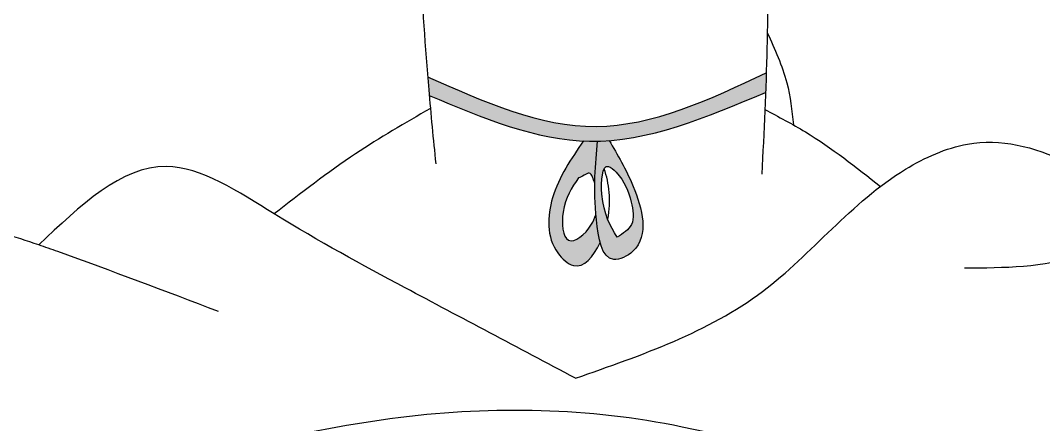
# Model space of a CAD drawing. Header units: inches. Extents: x -573 to 160, y -1 to 711.
# Drawn here: x 5.882 to 7.573, y 2.385 to 3.053 of the extents above; entities that cross this region are included whole.
import ezdxf

# ---------------------------------------------------------------- set-up
doc = ezdxf.new("R2010")
doc.units = ezdxf.units.IN
doc.header["$MEASUREMENT"] = 0
doc.layers.add('HarbyDwg', color=5, linetype='Continuous')

msp = doc.modelspace()

# ---------------------------------------------------------------- hatches: boundary and pattern name
at = {"layer": 'HarbyDwg'}
h = msp.add_hatch(color=256, dxfattribs=at)
h.dxf.hatch_style = 1
edge = h.paths.add_edge_path()
edge.add_spline(control_points=[(6.84012, 2.68554), (6.84435, 2.67033), (6.85682, 2.64901), (6.92574, 2.68293), (6.90009, 2.77817), (6.86888, 2.83096), (6.85503, 2.85439)], knot_values=[0, 0, 0, 0, 4.0860738, 7.5293622, 18.253126, 26.8091636, 26.8091636, 26.8091636, 26.8091636], degree=3, periodic=0)
edge.add_spline(control_points=[(6.85503, 2.85439), (6.84871, 2.8539), (6.84239, 2.85358), (6.83607, 2.85343)], knot_values=[28.9506796, 28.9506796, 28.9506796, 28.9506796, 30.9196013, 30.9196013, 30.9196013, 30.9196013], degree=3, periodic=0)
edge.add_spline(control_points=[(6.83607, 2.85343), (6.83396, 2.83157), (6.83184, 2.8097), (6.83139, 2.78497)], knot_values=[35.4713578, 35.4713578, 35.4713578, 35.4713578, 42.9064025, 42.9064025, 42.9064025, 42.9064025], degree=3, periodic=0)
edge.add_spline(control_points=[(6.83139, 2.78497), (6.8311, 2.76866), (6.83153, 2.75111), (6.83317, 2.73149)], knot_values=[30.568374, 30.568374, 30.568374, 30.568374, 35.4713578, 35.4713578, 35.4713578, 35.4713578], degree=3, periodic=0)
edge.add_spline(control_points=[(6.83317, 2.73149), (6.83339, 2.72888), (6.83477, 2.71363), (6.8369, 2.6971), (6.84012, 2.68554)], knot_values=[26.8091636, 26.8091636, 26.8091636, 26.8091636, 27.4625387, 30.568374, 30.568374, 30.568374, 30.568374], degree=3, periodic=0)
edge = h.paths.add_edge_path(flags=16)
edge.add_spline(control_points=[(6.84687, 2.8078), (6.84861, 2.81094), (6.85379, 2.81442), (6.87914, 2.79119), (6.89069, 2.76105), (6.89911, 2.7138), (6.878, 2.70072), (6.86837, 2.69475)], knot_values=[0, 0, 0, 0, 1.3167897, 2.91188, 8.4264952, 12.1543955, 15.284545, 15.284545, 15.284545, 15.284545], degree=3, periodic=0)
edge.add_spline(control_points=[(6.86837, 2.69475), (6.86278, 2.70394), (6.85719, 2.71314), (6.85264, 2.72425)], knot_values=[22.4805527, 22.4805527, 22.4805527, 22.4805527, 26.2290343, 26.2290343, 26.2290343, 26.2290343], degree=3, periodic=0)
edge.add_spline(control_points=[(6.85264, 2.72425), (6.84804, 2.7355), (6.84134, 2.76053), (6.84238, 2.79971), (6.84687, 2.8078)], knot_values=[15.284545, 15.284545, 15.284545, 15.284545, 19.0819087, 22.4805527, 22.4805527, 22.4805527, 22.4805527], degree=3, periodic=0)
edge = h.paths.add_edge_path(flags=0)
edge.add_spline(control_points=[(6.85264, 2.72425), (6.85911, 2.75612), (6.85503, 2.78294), (6.84687, 2.8078)], knot_values=[32.6598486, 32.6598486, 32.6598486, 32.6598486, 40.7257486, 40.7257486, 40.7257486, 40.7257486], degree=3, periodic=0)
edge.add_spline(control_points=[(6.84687, 2.8078), (6.84238, 2.79971), (6.84134, 2.76053), (6.84804, 2.7355), (6.85264, 2.72425)], knot_values=[15.284545, 15.284545, 15.284545, 15.284545, 18.6831891, 22.4805527, 22.4805527, 22.4805527, 22.4805527], degree=3, periodic=0)
edge = h.paths.add_edge_path()
edge.add_spline(control_points=[(6.85503, 2.85439), (6.94112, 2.86097), (7.02732, 2.89754), (7.11351, 2.93412)], knot_values=[30.9196013, 30.9196013, 30.9196013, 30.9196013, 57.7422139, 57.7422139, 57.7422139, 57.7422139], degree=3, periodic=0)
edge.add_spline(control_points=[(7.11351, 2.93412), (7.11393, 2.94487), (7.11431, 2.95561), (7.11467, 2.96635)], knot_values=[18.4355387, 18.4355387, 18.4355387, 18.4355387, 21.66087, 21.66087, 21.66087, 21.66087], degree=3, periodic=0)
edge.add_spline(control_points=[(7.11467, 2.96635), (7.02102, 2.92234), (6.83525, 2.83504), (6.64795, 2.91855), (6.55506, 2.95997)], knot_values=[0, 0, 0, 0, 29.495878, 58.5132094, 58.5132094, 58.5132094, 58.5132094], degree=3, periodic=0)
edge.add_spline(control_points=[(6.55506, 2.95997), (6.55564, 2.95283), (6.5565, 2.94251), (6.55739, 2.9322), (6.55767, 2.92902)], knot_values=[19.0786142, 19.0786142, 19.0786142, 19.0786142, 21.2277557, 22.1849337, 22.1849337, 22.1849337, 22.1849337], degree=3, periodic=0)
edge.add_spline(control_points=[(6.55767, 2.92902), (6.64263, 2.89332), (6.72759, 2.85763), (6.81266, 2.8537)], knot_values=[0, 0, 0, 0, 26.518062, 26.518062, 26.518062, 26.518062], degree=3, periodic=0)
edge.add_spline(control_points=[(6.81266, 2.8537), (6.81598, 2.85354), (6.82378, 2.8533), (6.83159, 2.85333), (6.83607, 2.85343)], knot_values=[26.518062, 26.518062, 26.518062, 26.518062, 27.5531071, 28.9506796, 28.9506796, 28.9506796, 28.9506796], degree=3, periodic=0)
edge.add_spline(control_points=[(6.83607, 2.85343), (6.84239, 2.85358), (6.84871, 2.8539), (6.85503, 2.85439)], knot_values=[28.9506796, 28.9506796, 28.9506796, 28.9506796, 30.9196013, 30.9196013, 30.9196013, 30.9196013], degree=3, periodic=0)
h = msp.add_hatch(color=256, dxfattribs=at)
h.dxf.hatch_style = 1
edge = h.paths.add_edge_path()
edge.add_spline(control_points=[(6.83139, 2.78497), (6.83184, 2.8097), (6.83396, 2.83157), (6.83607, 2.85343)], knot_values=[35.4713578, 35.4713578, 35.4713578, 35.4713578, 42.9064025, 42.9064025, 42.9064025, 42.9064025], degree=3, periodic=0)
edge.add_spline(control_points=[(6.83607, 2.85343), (6.83159, 2.85333), (6.82378, 2.8533), (6.81598, 2.85354), (6.81266, 2.8537)], knot_values=[26.518062, 26.518062, 26.518062, 26.518062, 27.9156345, 28.9506796, 28.9506796, 28.9506796, 28.9506796], degree=3, periodic=0)
edge.add_spline(control_points=[(6.81266, 2.8537), (6.79234, 2.82427), (6.75463, 2.76966), (6.75034, 2.68283), (6.80514, 2.63375), (6.82922, 2.66178), (6.84012, 2.68554)], knot_values=[0, 0, 0, 0, 10.7007949, 19.859272, 23.1654317, 29.4296022, 29.4296022, 29.4296022, 29.4296022], degree=3, periodic=0)
edge.add_spline(control_points=[(6.84012, 2.68554), (6.8369, 2.6971), (6.83477, 2.71363), (6.83339, 2.72888), (6.83317, 2.73149)], knot_values=[26.8091636, 26.8091636, 26.8091636, 26.8091636, 29.9149989, 30.568374, 30.568374, 30.568374, 30.568374], degree=3, periodic=0)
edge.add_spline(control_points=[(6.83317, 2.73149), (6.83128, 2.72612), (6.82008, 2.70187), (6.77983, 2.67155), (6.77382, 2.74816), (6.79349, 2.77663), (6.80467, 2.79281)], knot_values=[0, 0, 0, 0, 1.2757756, 5.8913823, 10.6262496, 16.8631919, 16.8631919, 16.8631919, 16.8631919], degree=3, periodic=0)
edge.add_spline(control_points=[(6.80467, 2.79281), (6.80992, 2.79328), (6.82586, 2.80967), (6.82845, 2.78899), (6.83139, 2.78497)], knot_values=[21.6382822, 21.6382822, 21.6382822, 21.6382822, 23.1303358, 24.7896518, 24.7896518, 24.7896518, 24.7896518], degree=3, periodic=0)

# ---------------------------------------------------------------- linework, layer by layer
for points in [[(6.54211, 3.15032), (6.55685, 2.93855), (6.56849, 2.81582)], [(7.11784, 3.15067), (7.11589, 3.00838), (7.10742, 2.79889)], [(7.11642, 3.03265), (7.14862, 2.95001), (7.15981, 2.88018)], [(6.55506, 2.95997), (6.83334, 2.87773), (7.11467, 2.96635)], [(6.55767, 2.92902), (6.82262, 2.85338), (7.11351, 2.93412)], [(6.55961, 2.90747), (6.43606, 2.83257), (6.30159, 2.73311)], [(7.11237, 2.90568), (7.17942, 2.86872), (7.3033, 2.77845)], [(6.79938, 2.46144), (7.10867, 2.60502), (7.34489, 2.80701), (7.44718, 2.84838), (7.77108, 2.71963)], [(6.85503, 2.85439), (6.89472, 2.77859), (6.89415, 2.67135), (6.86259, 2.65759), (6.83389, 2.72354), (6.83607, 2.85343)], [(6.79938, 2.46144), (6.51798, 2.61088), (6.30159, 2.73311), (6.12278, 2.81145), (5.91238, 2.68178)], [(6.86837, 2.69475), (6.8919, 2.71539), (6.89133, 2.75267), (6.86665, 2.80198), (6.85402, 2.81173), (6.84312, 2.76586), (6.86837, 2.69475)], [(7.44231, 2.64396), (7.6347, 2.66586), (7.77108, 2.71963), (8.0755, 2.58799), (8.28738, 2.386), (8.29225, 2.30326)], [(6.20964, 2.57157), (5.9439, 2.67067), (5.91238, 2.68178), (5.79097, 2.70864), (5.55648, 2.60306), (5.34938, 2.38785)], [(8.29225, 2.30326), (8.21911, 2.37804), (7.8923, 2.34931), (7.55764, 2.26178), (6.97592, 2.38066), (6.51053, 2.39633), (6.2252, 2.34526), (5.85531, 2.29986), (5.34938, 2.38785)]]:
    msp.add_spline(points, degree=3, dxfattribs=at)
for points, knots in [([(6.81266, 2.8537), (6.79234, 2.82427), (6.75463, 2.76966), (6.75034, 2.68283), (6.80514, 2.63375), (6.82922, 2.66178), (6.84012, 2.68554)], [0, 0, 0, 0, 10.7007949, 19.859272, 23.1654317, 29.4296022, 29.4296022, 29.4296022, 29.4296022]), ([(6.80467, 2.79281), (6.79349, 2.77663), (6.77382, 2.74816), (6.77983, 2.67155), (6.82008, 2.70187), (6.83128, 2.72612), (6.83317, 2.73149)], [0, 0, 0, 0, 6.2369423, 10.9718095, 15.5874163, 16.8631919, 16.8631919, 16.8631919, 16.8631919]), ([(6.83139, 2.78497), (6.82845, 2.78899), (6.82586, 2.80967), (6.80992, 2.79328), (6.80467, 2.79281)], [21.6382822, 21.6382822, 21.6382822, 21.6382822, 23.2975981, 24.7896518, 24.7896518, 24.7896518, 24.7896518])]:
    msp.add_open_spline(points, degree=3, knots=knots, dxfattribs=at)
msp.add_open_spline([(6.85264, 2.72425), (6.85911, 2.75612), (6.85503, 2.78294), (6.84687, 2.8078)], degree=3, dxfattribs=at)

doc.saveas('drawing.dxf')
